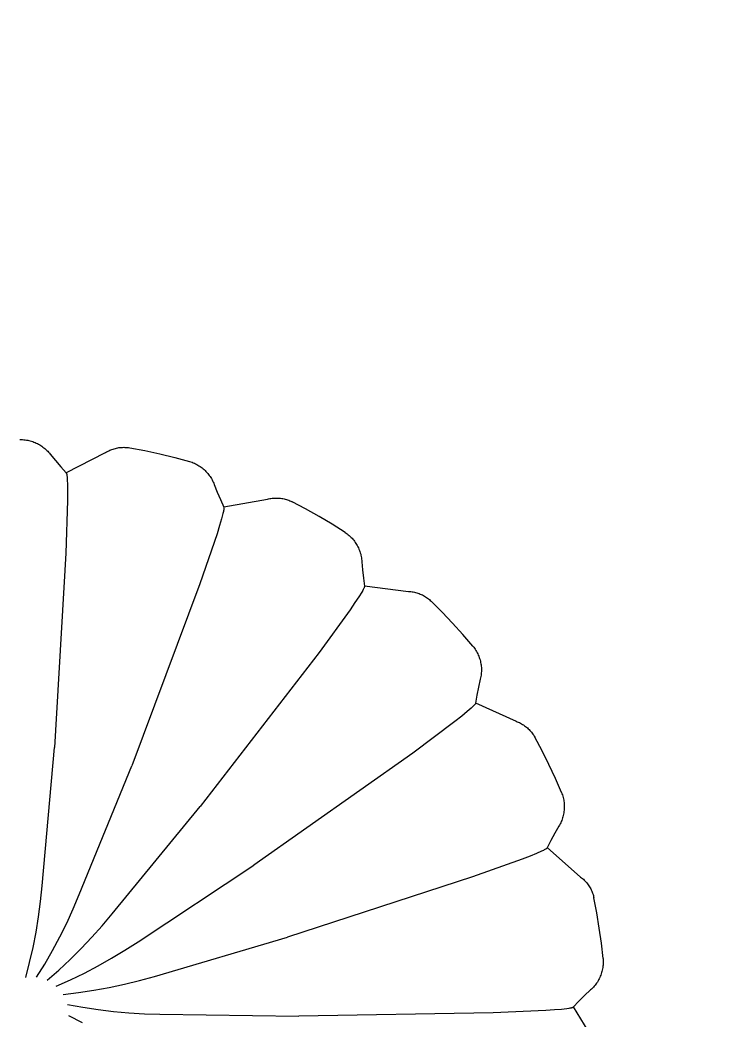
# Model space of a CAD drawing. Header units: inches. Extents: x -12 to 136, y -5 to 104.
# Drawn here: x 54.048 to 54.855, y 4.094 to 5.26 of the extents above; entities that cross this region are included whole.
import ezdxf

# ---------------------------------------------------------------- set-up
doc = ezdxf.new("R2010")
doc.units = ezdxf.units.IN
doc.layers.add('ZANO_R', color=7, linetype='Continuous', lineweight=0)
doc.layers.add('ZANO_W', color=1, linetype='Continuous', lineweight=0)
doc.styles.get("Standard").update_dxf_attribs({"font": 'ARIALUNI.TTF'})
doc.dimstyles.new('amerykanie', dxfattribs={"dimtxt": 50, "dimasz": 50, "dimexe": 0.5, "dimexo": 0.5, "dimgap": 1, "dimtad": 1, "dimdec": 0, "dimzin": 0, "dimlunit": 5, "dimtxsty": 'Standard', "dimcen": 0.09, "dimclrd": 1, "dimclre": 1, "dimclrt": 1, "dimazin": 0, "dimtfac": 1, "dimtdec": 0, "dimtmove": 0, "dimatfit": 3, "dimfxl": 1, "dimtzin": 0, "dimarcsym": 1})

# ---------------------------------------------------------------- blocks, each defined once
blk = doc.blocks.new('*D374')
at = {"layer": 'ZANO_W', "color": 1, "lineweight": -2}
for p, q in [((45.1797, 4.602), (45.1797, 14.347)), ((62.9454, 4.602), (62.9454, 14.347)), ((61.9454, 13.847), (46.1797, 13.847))]:
    blk.add_line(p, q, dxfattribs=at)
at = {"layer": 'ZANO_W', "color": 1}
for points in [[(46.1797, 14.0137), (46.1797, 13.6804), (45.1797, 13.847)], [(61.9454, 13.6804), (61.9454, 14.0137), (62.9454, 13.847)]]:
    blk.add_solid(points, dxfattribs=at)
at = {"layer": 'ZANO_W', "color": 1, "insert": (54.0626, 14.8661), "char_height": 1, "attachment_point": 5}
blk.add_mtext('17 3/4', dxfattribs=at)
blk = doc.blocks.new('*D375')
at = {"layer": 'ZANO_W', "color": 1, "lineweight": -2}
for p, q in [((42.8072, 4.6066), (42.8072, 16.9349)), ((65.318, 4.5973), (65.318, 16.9349)), ((64.318, 16.4349), (43.8072, 16.4349))]:
    blk.add_line(p, q, dxfattribs=at)
at = {"layer": 'ZANO_W', "color": 1}
for points in [[(43.8072, 16.6015), (43.8072, 16.2682), (42.8072, 16.4349)], [(64.318, 16.2682), (64.318, 16.6015), (65.318, 16.4349)]]:
    blk.add_solid(points, dxfattribs=at)
at = {"layer": 'ZANO_W', "color": 1, "insert": (54.0626, 17.4539), "char_height": 1, "attachment_point": 5}
blk.add_mtext('22 1/2', dxfattribs=at)

msp = doc.modelspace()

# ---------------------------------------------------------------- linework, layer by layer
at = {"layer": 'ZANO_R'}
for p, q in [((54.04849, 4.77111), (54.05, 4.77111)), ((54.05, 4.77111), (54.05151, 4.77105)), ((54.05151, 4.77105), (54.05302, 4.77094)), ((54.05302, 4.77094), (54.05452, 4.77078)), ((54.05452, 4.77078), (54.05601, 4.77057)), ((54.05601, 4.77057), (54.0575, 4.77031)), ((54.0575, 4.77031), (54.05898, 4.77)), ((54.05898, 4.77), (54.06044, 4.76963)), ((54.06044, 4.76963), (54.06189, 4.76922)), ((54.06189, 4.76922), (54.06333, 4.76875)), ((54.06333, 4.76875), (54.06475, 4.76824)), ((54.06475, 4.76824), (54.06615, 4.76767)), ((54.06615, 4.76767), (54.06753, 4.76706)), ((54.06753, 4.76706), (54.06889, 4.7664)), ((54.06889, 4.7664), (54.07022, 4.7657)), ((54.07022, 4.7657), (54.07153, 4.76495)), ((54.07153, 4.76495), (54.07281, 4.76415)), ((54.07281, 4.76415), (54.07407, 4.76331)), ((54.07407, 4.76331), (54.07529, 4.76243)), ((54.07529, 4.76243), (54.07649, 4.7615)), ((54.07649, 4.7615), (54.07765, 4.76054)), ((54.07765, 4.76054), (54.07877, 4.75953)), ((54.07877, 4.75953), (54.07987, 4.75849)), ((54.07987, 4.75849), (54.08092, 4.75741)), ((54.08092, 4.75741), (54.08194, 4.75629)), ((54.14829, 4.7559), (54.1495, 4.75663)), ((54.1495, 4.75663), (54.15073, 4.75731)), ((54.15073, 4.75731), (54.15198, 4.75795)), ((54.15198, 4.75795), (54.15325, 4.75855)), ((54.15325, 4.75855), (54.15454, 4.7591)), ((54.15454, 4.7591), (54.15585, 4.7596)), ((54.15585, 4.7596), (54.15718, 4.76006)), ((54.15718, 4.76006), (54.15853, 4.76048)), ((54.15853, 4.76048), (54.15988, 4.76084)), ((54.15988, 4.76084), (54.16125, 4.76116)), ((54.16125, 4.76116), (54.16263, 4.76144)), ((54.16263, 4.76144), (54.16402, 4.76166)), ((54.16402, 4.76166), (54.16542, 4.76183)), ((54.16542, 4.76183), (54.16682, 4.76196)), ((54.16682, 4.76196), (54.16822, 4.76204)), ((54.16822, 4.76204), (54.16962, 4.76207)), ((54.16962, 4.76207), (54.17103, 4.76204)), ((54.17103, 4.76204), (54.17243, 4.76198)), ((54.17243, 4.76198), (54.17384, 4.76186)), ((54.17384, 4.76186), (54.17523, 4.76169)), ((54.17523, 4.76169), (54.17662, 4.76148)), ((54.17662, 4.76148), (54.19421, 4.75819)), ((54.19421, 4.75819), (54.2117, 4.75444)), ((54.08194, 4.75629), (54.08291, 4.75514)), ((54.08291, 4.75514), (54.08385, 4.75396)), ((54.08385, 4.75396), (54.08983, 4.7465)), ((54.08983, 4.7465), (54.09603, 4.73923)), ((54.10217, 4.73228), (54.14829, 4.7559)), ((54.2117, 4.75444), (54.22909, 4.75022)), ((54.22909, 4.75022), (54.24635, 4.74554)), ((54.24636, 4.74554), (54.2478, 4.74509)), ((54.2478, 4.74509), (54.24922, 4.7446)), ((54.09603, 4.73923), (54.10244, 4.73214)), ((54.24922, 4.7446), (54.25063, 4.74405)), ((54.25063, 4.74405), (54.25202, 4.74345)), ((54.25202, 4.74345), (54.25338, 4.74281)), ((54.25338, 4.74281), (54.25473, 4.74212)), ((54.25473, 4.74212), (54.25604, 4.74139)), ((54.25604, 4.74139), (54.25734, 4.74061)), ((54.25734, 4.74061), (54.2586, 4.73978)), ((54.2586, 4.73978), (54.25984, 4.73891)), ((54.25984, 4.73891), (54.26104, 4.738)), ((54.26104, 4.738), (54.26221, 4.73705)), ((54.26221, 4.73705), (54.26335, 4.73606)), ((54.26335, 4.73606), (54.26446, 4.73503)), ((54.26446, 4.73503), (54.26552, 4.73396)), ((54.26552, 4.73396), (54.26655, 4.73286)), ((54.10218, 4.73227), (54.10218, 4.73227)), ((54.10218, 4.73227), (54.10219, 4.73227)), ((54.10219, 4.73227), (54.1022, 4.73227)), ((54.1022, 4.73227), (54.10221, 4.73227)), ((54.10221, 4.73227), (54.10222, 4.73227)), ((54.10222, 4.73227), (54.10223, 4.73227)), ((54.10223, 4.73227), (54.10224, 4.73227)), ((54.10224, 4.73227), (54.10225, 4.73226)), ((54.10225, 4.73226), (54.10226, 4.73226)), ((54.10226, 4.73226), (54.10227, 4.73226)), ((54.10227, 4.73226), (54.10228, 4.73226)), ((54.10228, 4.73226), (54.10229, 4.73225)), ((54.10229, 4.73225), (54.1023, 4.73225)), ((54.1023, 4.73225), (54.1023, 4.73224)), ((54.1023, 4.73224), (54.10231, 4.73224)), ((54.10231, 4.73224), (54.10232, 4.73224)), ((54.10232, 4.73224), (54.10233, 4.73223)), ((54.10233, 4.73223), (54.10234, 4.73223)), ((54.10244, 4.73214), (54.10245, 4.73213)), ((54.10245, 4.73213), (54.10247, 4.73211)), ((54.10247, 4.73211), (54.10248, 4.73209)), ((54.10248, 4.73209), (54.1025, 4.73207)), ((54.1025, 4.73207), (54.10252, 4.73205)), ((54.10252, 4.73205), (54.10253, 4.73202)), ((54.10253, 4.73202), (54.10255, 4.732)), ((54.10255, 4.732), (54.10256, 4.73198)), ((54.10256, 4.73198), (54.10258, 4.73195)), ((54.10258, 4.73195), (54.10259, 4.73192)), ((54.10259, 4.73192), (54.10262, 4.73187)), ((54.10262, 4.73187), (54.10265, 4.73181)), ((54.10265, 4.73181), (54.10268, 4.73174)), ((54.10268, 4.73174), (54.10271, 4.73167)), ((54.10271, 4.73167), (54.10273, 4.7316)), ((54.10273, 4.7316), (54.10276, 4.73152)), ((54.10276, 4.73152), (54.10279, 4.73144)), ((54.10279, 4.73144), (54.10284, 4.73126)), ((54.10284, 4.73126), (54.1029, 4.73107)), ((54.1029, 4.73107), (54.10295, 4.73085)), ((54.10295, 4.73085), (54.103, 4.73062)), ((54.103, 4.73062), (54.1031, 4.73011)), ((54.1031, 4.73011), (54.1032, 4.72953)), ((54.1032, 4.72953), (54.10329, 4.72887)), ((54.10329, 4.72887), (54.10339, 4.72795)), ((54.10339, 4.72795), (54.10349, 4.72691)), ((54.10349, 4.72691), (54.10367, 4.72449)), ((54.10367, 4.72449), (54.10392, 4.71824)), ((54.26655, 4.73286), (54.26754, 4.73172)), ((54.26754, 4.73172), (54.2685, 4.73055)), ((54.2685, 4.73055), (54.26941, 4.72935)), ((54.26941, 4.72935), (54.27027, 4.72811)), ((54.27027, 4.72811), (54.2711, 4.72685)), ((54.2711, 4.72685), (54.27188, 4.72555)), ((54.27188, 4.72555), (54.27261, 4.72424)), ((54.27261, 4.72424), (54.2733, 4.72289)), ((54.2733, 4.72289), (54.27395, 4.72153)), ((54.27395, 4.72153), (54.27454, 4.72014)), ((54.10392, 4.71824), (54.10403, 4.71006)), ((54.10403, 4.71006), (54.104, 4.69992)), ((54.27454, 4.72014), (54.27509, 4.71873)), ((54.27508, 4.71873), (54.2786, 4.70984)), ((54.104, 4.69992), (54.10215, 4.63849)), ((54.2786, 4.70984), (54.28238, 4.70107)), ((54.28238, 4.70107), (54.28642, 4.6924)), ((54.2862, 4.69262), (54.33724, 4.70159)), ((54.33724, 4.70159), (54.3386, 4.70193)), ((54.3386, 4.70193), (54.33998, 4.70222)), ((54.33998, 4.70222), (54.34136, 4.70246)), ((54.34136, 4.70246), (54.34275, 4.70266)), ((54.34275, 4.70266), (54.34415, 4.7028)), ((54.34415, 4.7028), (54.34556, 4.7029)), ((54.34556, 4.7029), (54.34696, 4.70295)), ((54.34696, 4.70295), (54.34837, 4.70295)), ((54.34837, 4.70295), (54.34977, 4.7029)), ((54.34977, 4.7029), (54.35117, 4.7028)), ((54.35117, 4.7028), (54.35257, 4.70265)), ((54.35257, 4.70265), (54.35396, 4.70246)), ((54.35396, 4.70246), (54.35535, 4.70221)), ((54.35535, 4.70221), (54.35672, 4.70192)), ((54.35672, 4.70192), (54.35809, 4.70158)), ((54.35809, 4.70158), (54.35944, 4.70119)), ((54.35944, 4.70119), (54.36078, 4.70076)), ((54.36078, 4.70076), (54.3621, 4.70028)), ((54.3621, 4.70028), (54.3634, 4.69975)), ((54.3634, 4.69975), (54.36469, 4.69918)), ((54.36469, 4.69918), (54.36595, 4.69857)), ((54.38179, 4.69025), (54.36595, 4.69857)), ((54.28588, 4.68709), (54.28534, 4.68473)), ((54.2861, 4.68812), (54.28588, 4.68709)), ((54.28627, 4.68903), (54.2861, 4.68812)), ((54.2862, 4.6926), (54.28621, 4.6926)), ((54.28621, 4.6926), (54.28622, 4.6926)), ((54.28622, 4.6926), (54.28623, 4.6926)), ((54.28623, 4.6926), (54.28624, 4.69259)), ((54.28624, 4.69259), (54.28625, 4.69259)), ((54.28625, 4.69259), (54.28626, 4.69258)), ((54.28626, 4.69258), (54.28627, 4.69258)), ((54.28627, 4.69258), (54.28627, 4.69258)), ((54.28627, 4.69258), (54.28628, 4.69257)), ((54.28637, 4.68968), (54.28627, 4.68903)), ((54.28628, 4.69257), (54.28629, 4.69257)), ((54.28629, 4.69257), (54.2863, 4.69256)), ((54.2863, 4.69256), (54.2863, 4.69255)), ((54.2863, 4.69255), (54.28631, 4.69255)), ((54.28631, 4.69255), (54.28632, 4.69254)), ((54.28632, 4.69254), (54.28633, 4.69254)), ((54.28633, 4.69254), (54.28633, 4.69253)), ((54.28633, 4.69253), (54.28634, 4.69252)), ((54.28634, 4.69252), (54.28635, 4.69251)), ((54.28645, 4.69027), (54.28637, 4.68968)), ((54.28642, 4.6924), (54.28643, 4.69238)), ((54.28643, 4.69238), (54.28644, 4.69236)), ((54.28644, 4.69236), (54.28645, 4.69234)), ((54.28645, 4.69234), (54.28645, 4.69232)), ((54.28645, 4.69232), (54.28646, 4.69229)), ((54.28651, 4.69079), (54.28645, 4.69027)), ((54.28646, 4.69229), (54.28647, 4.69226)), ((54.28647, 4.69226), (54.28648, 4.69224)), ((54.28648, 4.69224), (54.28648, 4.69221)), ((54.28648, 4.69221), (54.28649, 4.69218)), ((54.28649, 4.69218), (54.2865, 4.69215)), ((54.2865, 4.69215), (54.28651, 4.69209)), ((54.28651, 4.69209), (54.28652, 4.69202)), ((54.28653, 4.69102), (54.28651, 4.69079)), ((54.28652, 4.69202), (54.28653, 4.69195)), ((54.28653, 4.69195), (54.28653, 4.69188)), ((54.28653, 4.69188), (54.28654, 4.6918)), ((54.28654, 4.69124), (54.28653, 4.69102)), ((54.28654, 4.6918), (54.28654, 4.69172)), ((54.28654, 4.69172), (54.28655, 4.69163)), ((54.28655, 4.69144), (54.28654, 4.69124)), ((54.28655, 4.69163), (54.28655, 4.69144)), ((54.3974, 4.68151), (54.38179, 4.69025)), ((54.28374, 4.67868), (54.28143, 4.67084)), ((54.28534, 4.68473), (54.28374, 4.67868)), ((54.41277, 4.67235), (54.3974, 4.68151)), ((54.28143, 4.67084), (54.27841, 4.66115)), ((54.42789, 4.66279), (54.41277, 4.67235)), ((54.27841, 4.66115), (54.25854, 4.603)), ((54.42789, 4.66279), (54.42914, 4.66193)), ((54.42914, 4.66193), (54.43035, 4.66104)), ((54.43035, 4.66104), (54.43153, 4.6601)), ((54.43153, 4.6601), (54.43268, 4.65912)), ((54.43268, 4.65912), (54.4338, 4.65811)), ((54.4338, 4.65811), (54.43488, 4.65705)), ((54.43488, 4.65705), (54.43592, 4.65596)), ((54.43592, 4.65596), (54.43693, 4.65484)), ((54.43693, 4.65484), (54.43789, 4.65368)), ((54.43789, 4.65368), (54.43882, 4.65248)), ((54.43882, 4.65248), (54.4397, 4.65126)), ((54.4397, 4.65126), (54.44054, 4.65)), ((54.44054, 4.65), (54.44134, 4.64872)), ((54.44134, 4.64872), (54.44209, 4.64741)), ((54.44209, 4.64741), (54.44279, 4.64608)), ((54.44279, 4.64608), (54.44345, 4.64472)), ((54.44345, 4.64472), (54.44406, 4.64334)), ((54.44406, 4.64334), (54.44463, 4.64194)), ((54.44463, 4.64194), (54.44514, 4.64052)), ((54.44514, 4.64052), (54.44561, 4.63908)), ((54.10215, 4.63849), (54.0888, 4.41204)), ((54.44561, 4.63908), (54.44602, 4.63763)), ((54.44602, 4.63763), (54.44639, 4.63617)), ((54.44639, 4.63617), (54.4467, 4.63469)), ((54.4467, 4.63469), (54.44696, 4.6332)), ((54.44696, 4.6332), (54.44718, 4.63171)), ((54.44718, 4.63171), (54.44734, 4.63021)), ((54.44734, 4.63021), (54.44744, 4.6287)), ((54.44744, 4.6287), (54.44818, 4.61917)), ((54.44818, 4.61917), (54.4492, 4.60967)), ((54.4492, 4.60967), (54.45051, 4.6002)), ((54.25854, 4.603), (54.17903, 4.39055)), ((54.44843, 4.59529), (54.44721, 4.59319)), ((54.44894, 4.5962), (54.44843, 4.59529)), ((54.44937, 4.59702), (54.44894, 4.5962)), ((54.44966, 4.59762), (54.44937, 4.59702)), ((54.44991, 4.59815), (54.44966, 4.59762)), ((54.45012, 4.59863), (54.44991, 4.59815)), ((54.45021, 4.59885), (54.45012, 4.59863)), ((54.45028, 4.59906), (54.45021, 4.59885)), ((54.45035, 4.59925), (54.45028, 4.59906)), ((54.4504, 4.59942), (54.45035, 4.59925)), ((54.45036, 4.60046), (54.45037, 4.60045)), ((54.45037, 4.60047), (54.50178, 4.594)), ((54.45037, 4.60045), (54.45038, 4.60045)), ((54.45038, 4.60045), (54.45039, 4.60044)), ((54.45039, 4.60044), (54.45039, 4.60044)), ((54.45039, 4.60044), (54.4504, 4.60043)), ((54.4504, 4.60043), (54.45041, 4.60042)), ((54.45043, 4.59951), (54.4504, 4.59942)), ((54.45041, 4.60042), (54.45042, 4.60042)), ((54.45042, 4.60042), (54.45042, 4.60041)), ((54.45042, 4.60041), (54.45043, 4.6004)), ((54.45043, 4.6004), (54.45043, 4.60039)), ((54.45043, 4.60039), (54.45044, 4.60039)), ((54.45045, 4.59959), (54.45043, 4.59951)), ((54.45044, 4.60039), (54.45045, 4.60038)), ((54.45045, 4.60038), (54.45045, 4.60037)), ((54.45045, 4.60037), (54.45046, 4.60036)), ((54.45047, 4.59966), (54.45045, 4.59959)), ((54.45046, 4.60036), (54.45046, 4.60036)), ((54.45046, 4.60036), (54.45047, 4.60035)), ((54.45047, 4.60035), (54.45047, 4.60034)), ((54.45047, 4.60034), (54.45047, 4.60033)), ((54.45048, 4.59974), (54.45047, 4.59966)), ((54.45049, 4.59981), (54.45048, 4.59974)), ((54.4505, 4.59987), (54.45049, 4.59981)), ((54.45051, 4.59994), (54.4505, 4.59987)), ((54.45051, 4.6002), (54.45051, 4.60018)), ((54.45051, 4.60018), (54.45052, 4.60016)), ((54.45052, 4.6), (54.45051, 4.59997)), ((54.45051, 4.59997), (54.45051, 4.59994)), ((54.45052, 4.60016), (54.45052, 4.60013)), ((54.45052, 4.60013), (54.45052, 4.60011)), ((54.45052, 4.60011), (54.45052, 4.60008)), ((54.45052, 4.60008), (54.45052, 4.60005)), ((54.45052, 4.60005), (54.45052, 4.60003)), ((54.45052, 4.60003), (54.45052, 4.6)), ((54.50178, 4.594), (54.50318, 4.59393)), ((54.50318, 4.59393), (54.50458, 4.5938)), ((54.50458, 4.5938), (54.50598, 4.59362)), ((54.50598, 4.59362), (54.50737, 4.5934)), ((54.50737, 4.5934), (54.50875, 4.59312)), ((54.4439, 4.58788), (54.43939, 4.58106)), ((54.44721, 4.59319), (54.4439, 4.58788)), ((54.50875, 4.59312), (54.51011, 4.5928)), ((54.51011, 4.5928), (54.51147, 4.59243)), ((54.51147, 4.59243), (54.51281, 4.59202)), ((54.51281, 4.59202), (54.51414, 4.59156)), ((54.51414, 4.59156), (54.51545, 4.59105)), ((54.51545, 4.59105), (54.51675, 4.5905)), ((54.51675, 4.5905), (54.51802, 4.5899)), ((54.51802, 4.5899), (54.51927, 4.58926)), ((54.51927, 4.58926), (54.5205, 4.58857)), ((54.5205, 4.58857), (54.5217, 4.58785)), ((54.5217, 4.58785), (54.52288, 4.58708)), ((54.52288, 4.58708), (54.52403, 4.58627)), ((54.52403, 4.58627), (54.52515, 4.58542)), ((54.52515, 4.58542), (54.52624, 4.58454)), ((54.52624, 4.58454), (54.5273, 4.58361)), ((54.5273, 4.58361), (54.52833, 4.58265)), ((54.54101, 4.57003), (54.52833, 4.58265)), ((54.43364, 4.5727), (54.39752, 4.52299)), ((54.43939, 4.58106), (54.43364, 4.5727)), ((54.55335, 4.55708), (54.54101, 4.57003)), ((54.56534, 4.5438), (54.55335, 4.55708)), ((54.57697, 4.5302), (54.56534, 4.5438)), ((54.57697, 4.5302), (54.57791, 4.52902)), ((54.57791, 4.52902), (54.5788, 4.52781)), ((54.5788, 4.52781), (54.57966, 4.52656)), ((54.57966, 4.52656), (54.58047, 4.52529)), ((54.58047, 4.52529), (54.58124, 4.52399)), ((54.58124, 4.52399), (54.58196, 4.52266)), ((54.39752, 4.52299), (54.25892, 4.34341)), ((54.58196, 4.52266), (54.58263, 4.52131)), ((54.58263, 4.52131), (54.58326, 4.51994)), ((54.58326, 4.51994), (54.58384, 4.51855)), ((54.58384, 4.51855), (54.58437, 4.51713)), ((54.58437, 4.51713), (54.58486, 4.5157)), ((54.58486, 4.5157), (54.58529, 4.51426)), ((54.58529, 4.51426), (54.58567, 4.5128)), ((54.58567, 4.5128), (54.586, 4.51132)), ((54.586, 4.51132), (54.58628, 4.50984)), ((54.58628, 4.50984), (54.58651, 4.50835)), ((54.58651, 4.50835), (54.58669, 4.50685)), ((54.58669, 4.50685), (54.58682, 4.50535)), ((54.58688, 4.50082), (54.5868, 4.49931)), ((54.58682, 4.50535), (54.58689, 4.50384)), ((54.58691, 4.50233), (54.58688, 4.50082)), ((54.58689, 4.50384), (54.58691, 4.50233)), ((54.5856, 4.49187), (54.5835, 4.48254)), ((54.58595, 4.49334), (54.5856, 4.49187)), ((54.58624, 4.49482), (54.58595, 4.49334)), ((54.58647, 4.49631), (54.58624, 4.49482)), ((54.58666, 4.49781), (54.58647, 4.49631)), ((54.5868, 4.49931), (54.58666, 4.49781)), ((54.5835, 4.48254), (54.58168, 4.47316)), ((54.58168, 4.47316), (54.58014, 4.46373)), ((54.57019, 4.4539), (54.56387, 4.44872)), ((54.57492, 4.458), (54.57019, 4.4539)), ((54.5767, 4.45964), (54.57492, 4.458)), ((54.57745, 4.46037), (54.5767, 4.45964)), ((54.57811, 4.46103), (54.57745, 4.46037)), ((54.57856, 4.46151), (54.57811, 4.46103)), ((54.57896, 4.46195), (54.57856, 4.46151)), ((54.5793, 4.46234), (54.57896, 4.46195)), ((54.57945, 4.46253), (54.5793, 4.46234)), ((54.57958, 4.4627), (54.57945, 4.46253)), ((54.5797, 4.46286), (54.57958, 4.4627)), ((54.5798, 4.46302), (54.5797, 4.46286)), ((54.57985, 4.46309), (54.5798, 4.46302)), ((54.57989, 4.46316), (54.57985, 4.46309)), ((54.57993, 4.46323), (54.57989, 4.46316)), ((54.57997, 4.4633), (54.57993, 4.46323)), ((54.58, 4.46336), (54.57997, 4.4633)), ((54.58003, 4.46342), (54.58, 4.46336)), ((54.58006, 4.46348), (54.58003, 4.46342)), ((54.58007, 4.46351), (54.58006, 4.46348)), ((54.58007, 4.46402), (54.58008, 4.46401)), ((54.58008, 4.46353), (54.58007, 4.46351)), ((54.58008, 4.46403), (54.6273, 4.44269)), ((54.58008, 4.46401), (54.58008, 4.464)), ((54.58008, 4.464), (54.58009, 4.46399)), ((54.58009, 4.46356), (54.58008, 4.46353)), ((54.58009, 4.46399), (54.58009, 4.46399)), ((54.58009, 4.46399), (54.5801, 4.46398)), ((54.5801, 4.46359), (54.58009, 4.46356)), ((54.5801, 4.46398), (54.5801, 4.46397)), ((54.5801, 4.46397), (54.58011, 4.46396)), ((54.58011, 4.46361), (54.5801, 4.46359)), ((54.58011, 4.46396), (54.58011, 4.46395)), ((54.58011, 4.46395), (54.58012, 4.46395)), ((54.58012, 4.46364), (54.58011, 4.46361)), ((54.58012, 4.46395), (54.58012, 4.46394)), ((54.58012, 4.46394), (54.58012, 4.46393)), ((54.58012, 4.46393), (54.58013, 4.46392)), ((54.58013, 4.46369), (54.58012, 4.46366)), ((54.58012, 4.46366), (54.58012, 4.46364)), ((54.58013, 4.46392), (54.58013, 4.46391)), ((54.58013, 4.46391), (54.58013, 4.4639)), ((54.58013, 4.4639), (54.58013, 4.46389)), ((54.58013, 4.46389), (54.58014, 4.46388)), ((54.58014, 4.46373), (54.58013, 4.46371)), ((54.58013, 4.46371), (54.58013, 4.46369)), ((54.58014, 4.46388), (54.58014, 4.46387)), ((54.58014, 4.46387), (54.58014, 4.46386)), ((54.55591, 4.44242), (54.50674, 4.40557)), ((54.56387, 4.44872), (54.55591, 4.44242)), ((54.6273, 4.4427), (54.62862, 4.44221)), ((54.62862, 4.44221), (54.62992, 4.44167)), ((54.62992, 4.44167), (54.6312, 4.44109)), ((54.6312, 4.44109), (54.63246, 4.44047)), ((54.63246, 4.44047), (54.6337, 4.4398)), ((54.6337, 4.4398), (54.63491, 4.43909)), ((54.63491, 4.43909), (54.6361, 4.43834)), ((54.6361, 4.43834), (54.63726, 4.43755)), ((54.63726, 4.43755), (54.63839, 4.43671)), ((54.63839, 4.43671), (54.6395, 4.43584)), ((54.6395, 4.43584), (54.64057, 4.43493)), ((54.64057, 4.43493), (54.64161, 4.43399)), ((54.64161, 4.43399), (54.64261, 4.43301)), ((54.64261, 4.43301), (54.64359, 4.43199)), ((54.64359, 4.43199), (54.64452, 4.43094)), ((54.64452, 4.43094), (54.64542, 4.42986)), ((54.64542, 4.42986), (54.64628, 4.42875)), ((54.64628, 4.42875), (54.6471, 4.42761)), ((54.6471, 4.42761), (54.64788, 4.42644)), ((54.64788, 4.42644), (54.64862, 4.42524)), ((54.64862, 4.42524), (54.64932, 4.42402)), ((54.65772, 4.40823), (54.64932, 4.42402)), ((54.07444, 4.25065), (54.0888, 4.41204)), ((54.66569, 4.39221), (54.65772, 4.40823)), ((54.50674, 4.40557), (54.32137, 4.27482)), ((54.11774, 4.24056), (54.17903, 4.39055)), ((54.67323, 4.37599), (54.66569, 4.39221)), ((54.68034, 4.35957), (54.67323, 4.37599)), ((54.68034, 4.35957), (54.68089, 4.35816)), ((54.68089, 4.35816), (54.68139, 4.35674)), ((54.68139, 4.35674), (54.68184, 4.35529)), ((54.68184, 4.35529), (54.68224, 4.35384)), ((54.68224, 4.35384), (54.68259, 4.35237)), ((54.68259, 4.35237), (54.68289, 4.35089)), ((54.68289, 4.35089), (54.68313, 4.3494)), ((54.68313, 4.3494), (54.68333, 4.3479)), ((54.15614, 4.21815), (54.25892, 4.34341)), ((54.68324, 4.33736), (54.68302, 4.33587)), ((54.68341, 4.33886), (54.68324, 4.33736)), ((54.68333, 4.3479), (54.68347, 4.3464)), ((54.68353, 4.34037), (54.68341, 4.33886)), ((54.68347, 4.3464), (54.68357, 4.34489)), ((54.68359, 4.34188), (54.68353, 4.34037)), ((54.68357, 4.34489), (54.68361, 4.34339)), ((54.68361, 4.34339), (54.68359, 4.34188)), ((54.68006, 4.32575), (54.67944, 4.32438)), ((54.68063, 4.32715), (54.68006, 4.32575)), ((54.68115, 4.32857), (54.68063, 4.32715)), ((54.68163, 4.33), (54.68115, 4.32857)), ((54.68205, 4.33145), (54.68163, 4.33)), ((54.68243, 4.33291), (54.68205, 4.33145)), ((54.68275, 4.33439), (54.68243, 4.33291)), ((54.68302, 4.33587), (54.68275, 4.33439)), ((54.67729, 4.32039), (54.67254, 4.3121)), ((54.67805, 4.32169), (54.6773, 4.32039)), ((54.67877, 4.32302), (54.67805, 4.32169)), ((54.67944, 4.32438), (54.67877, 4.32302)), ((54.66803, 4.30367), (54.66378, 4.29511)), ((54.67254, 4.3121), (54.66803, 4.30367)), ((54.6571, 4.29117), (54.65137, 4.28865)), ((54.65929, 4.29222), (54.6571, 4.29117)), ((54.66022, 4.29269), (54.65929, 4.29222)), ((54.66104, 4.29313), (54.66022, 4.29269)), ((54.66162, 4.29345), (54.66104, 4.29313)), ((54.66213, 4.29375), (54.66162, 4.29345)), ((54.66257, 4.29403), (54.66213, 4.29375)), ((54.66276, 4.29417), (54.66257, 4.29403)), ((54.66294, 4.29429), (54.66276, 4.29417)), ((54.6631, 4.29441), (54.66294, 4.29429)), ((54.66325, 4.29453), (54.6631, 4.29441)), ((54.66332, 4.29459), (54.66325, 4.29453)), ((54.66338, 4.29464), (54.66332, 4.29459)), ((54.66344, 4.29469), (54.66338, 4.29464)), ((54.66349, 4.29475), (54.66344, 4.29469)), ((54.66354, 4.2948), (54.66349, 4.29475)), ((54.66359, 4.29485), (54.66354, 4.2948)), ((54.66363, 4.29489), (54.66359, 4.29485)), ((54.66365, 4.29492), (54.66363, 4.29489)), ((54.66367, 4.29494), (54.66365, 4.29492)), ((54.66368, 4.29496), (54.66367, 4.29494)), ((54.6637, 4.29499), (54.66368, 4.29496)), ((54.66371, 4.29501), (54.6637, 4.29499)), ((54.66373, 4.29503), (54.66371, 4.29501)), ((54.66374, 4.29505), (54.66373, 4.29503)), ((54.66375, 4.29507), (54.66374, 4.29505)), ((54.66377, 4.29509), (54.66375, 4.29507)), ((54.66378, 4.29511), (54.66377, 4.29509)), ((54.6638, 4.29541), (54.6638, 4.2954)), ((54.6638, 4.2954), (54.66381, 4.29539)), ((54.66381, 4.29542), (54.70264, 4.26111)), ((54.66381, 4.29539), (54.66381, 4.29538)), ((54.66381, 4.29538), (54.66381, 4.29537)), ((54.66381, 4.29537), (54.66381, 4.29536)), ((54.66381, 4.29536), (54.66382, 4.29535)), ((54.66382, 4.29535), (54.66382, 4.29534)), ((54.66382, 4.29534), (54.66382, 4.29533)), ((54.66382, 4.29533), (54.66382, 4.29532)), ((54.66382, 4.29532), (54.66382, 4.29532)), ((54.66382, 4.29532), (54.66382, 4.29531)), ((54.66382, 4.29531), (54.66382, 4.2953)), ((54.66382, 4.2953), (54.66382, 4.29529)), ((54.66382, 4.29529), (54.66382, 4.29528)), ((54.66382, 4.29528), (54.66382, 4.29527)), ((54.66382, 4.29527), (54.66382, 4.29526)), ((54.66382, 4.29526), (54.66382, 4.29525)), ((54.66382, 4.29525), (54.66382, 4.29524)), ((54.63435, 4.28189), (54.57649, 4.26117)), ((54.64381, 4.28556), (54.63435, 4.28189)), ((54.65137, 4.28865), (54.64381, 4.28556)), ((54.18623, 4.18542), (54.32137, 4.27482)), ((54.57649, 4.26117), (54.36082, 4.19087)), ((54.70265, 4.26111), (54.70376, 4.26026)), ((54.70376, 4.26026), (54.70485, 4.25936)), ((54.70485, 4.25936), (54.7059, 4.25843)), ((54.7059, 4.25843), (54.70692, 4.25746)), ((54.70692, 4.25746), (54.7079, 4.25646)), ((54.7079, 4.25646), (54.70885, 4.25542)), ((54.70885, 4.25542), (54.70977, 4.25436)), ((54.07257, 4.23264), (54.07444, 4.25065)), ((54.70977, 4.25436), (54.71064, 4.25326)), ((54.71064, 4.25326), (54.71148, 4.25213)), ((54.71148, 4.25213), (54.71228, 4.25097)), ((54.71228, 4.25097), (54.71304, 4.24978)), ((54.71304, 4.24978), (54.71375, 4.24857)), ((54.71375, 4.24857), (54.71442, 4.24734)), ((54.71442, 4.24734), (54.71505, 4.24608)), ((54.71505, 4.24608), (54.71564, 4.2448)), ((54.71564, 4.2448), (54.71618, 4.24351)), ((54.07016, 4.21469), (54.07257, 4.23264)), ((54.11064, 4.2239), (54.11774, 4.24056)), ((54.71618, 4.24351), (54.71667, 4.24219)), ((54.71667, 4.24219), (54.71712, 4.24086)), ((54.71712, 4.24086), (54.71752, 4.23951)), ((54.71752, 4.23951), (54.71788, 4.23815)), ((54.71788, 4.23815), (54.71818, 4.23678)), ((54.72155, 4.21921), (54.71818, 4.23678)), ((54.10305, 4.20746), (54.11064, 4.2239)), ((54.06722, 4.19682), (54.07016, 4.21469)), ((54.14445, 4.20432), (54.15614, 4.21815)), ((54.72445, 4.20155), (54.72155, 4.21921)), ((54.09498, 4.19125), (54.10305, 4.20746)), ((54.13235, 4.19085), (54.14445, 4.20432)), ((54.72688, 4.18383), (54.72445, 4.20155)), ((54.06375, 4.17905), (54.06722, 4.19682)), ((54.08642, 4.17529), (54.09498, 4.19125)), ((54.11986, 4.17774), (54.13235, 4.19085)), ((54.17098, 4.17565), (54.18623, 4.18542)), ((54.20534, 4.14527), (54.36082, 4.19087)), ((54.05975, 4.16139), (54.06375, 4.17905)), ((54.0774, 4.15959), (54.08642, 4.17529)), ((54.10698, 4.16501), (54.11986, 4.17774)), ((54.15545, 4.16634), (54.17098, 4.17565)), ((54.72883, 4.16604), (54.72688, 4.18383)), ((54.09373, 4.15267), (54.10698, 4.16501)), ((54.13965, 4.1575), (54.15545, 4.16634)), ((54.72883, 4.16604), (54.72894, 4.16454)), ((54.72894, 4.16454), (54.72899, 4.16303)), ((54.72899, 4.16303), (54.729, 4.16152)), ((54.05523, 4.14385), (54.05975, 4.16139)), ((54.06791, 4.14417), (54.0774, 4.15959)), ((54.08011, 4.14073), (54.09373, 4.15267)), ((54.12359, 4.14913), (54.13965, 4.1575)), ((54.72758, 4.15107), (54.72718, 4.14962)), ((54.72794, 4.15254), (54.72758, 4.15107)), ((54.72825, 4.15402), (54.72794, 4.15254)), ((54.7285, 4.1555), (54.72825, 4.15402)), ((54.7287, 4.157), (54.7285, 4.1555)), ((54.72885, 4.1585), (54.7287, 4.157)), ((54.72895, 4.16001), (54.72885, 4.1585)), ((54.729, 4.16152), (54.72895, 4.16001)), ((54.09076, 4.13385), (54.10729, 4.14124)), ((54.10729, 4.14124), (54.12359, 4.14913)), ((54.1703, 4.13611), (54.18789, 4.14043)), ((54.18789, 4.14043), (54.20534, 4.14527)), ((54.72217, 4.13867), (54.72134, 4.13741)), ((54.72296, 4.13996), (54.72217, 4.13867)), ((54.7237, 4.14127), (54.72296, 4.13996)), ((54.7244, 4.14261), (54.7237, 4.14127)), ((54.72505, 4.14397), (54.7244, 4.14261)), ((54.72566, 4.14535), (54.72505, 4.14397)), ((54.72621, 4.14676), (54.72566, 4.14535)), ((54.72672, 4.14818), (54.72621, 4.14676)), ((54.72718, 4.14962), (54.72672, 4.14818)), ((54.11688, 4.12633), (54.13478, 4.12906)), ((54.13478, 4.12906), (54.1526, 4.13232)), ((54.1526, 4.13232), (54.1703, 4.13611)), ((54.71437, 4.1295), (54.70738, 4.12298)), ((54.71548, 4.13052), (54.71437, 4.1295)), ((54.71655, 4.13159), (54.71548, 4.13052)), ((54.71759, 4.13268), (54.71655, 4.13159)), ((54.71859, 4.13381), (54.71759, 4.13268)), ((54.71955, 4.13498), (54.71859, 4.13381)), ((54.72046, 4.13618), (54.71955, 4.13498)), ((54.72134, 4.13741), (54.72046, 4.13618)), ((54.09891, 4.12413), (54.11688, 4.12633)), ((54.70059, 4.11626), (54.694, 4.10934)), ((54.70738, 4.12298), (54.70059, 4.11626)), ((54.10383, 4.11245), (54.12165, 4.10925)), ((54.12165, 4.10925), (54.13956, 4.10658)), ((54.13956, 4.10658), (54.15755, 4.10445)), ((54.15755, 4.10445), (54.17558, 4.10285)), ((54.66198, 4.10537), (54.60059, 4.10262)), ((54.6721, 4.10609), (54.66198, 4.10537)), ((54.68024, 4.10682), (54.6721, 4.10609)), ((54.68646, 4.10754), (54.68024, 4.10682)), ((54.68886, 4.10789), (54.68646, 4.10754)), ((54.68989, 4.10807), (54.68886, 4.10789)), ((54.6908, 4.10824), (54.68989, 4.10807)), ((54.69145, 4.10838), (54.6908, 4.10824)), ((54.69202, 4.10852), (54.69145, 4.10838)), ((54.69253, 4.10866), (54.69202, 4.10852)), ((54.69275, 4.10873), (54.69253, 4.10866)), ((54.69296, 4.1088), (54.69275, 4.10873)), ((54.69315, 4.10886), (54.69296, 4.1088)), ((54.69332, 4.10893), (54.69315, 4.10886)), ((54.6934, 4.10897), (54.69332, 4.10893)), ((54.69348, 4.109), (54.6934, 4.10897)), ((54.69355, 4.10903), (54.69348, 4.109)), ((54.69362, 4.10907), (54.69355, 4.10903)), ((54.69368, 4.1091), (54.69362, 4.10907)), ((54.69374, 4.10914), (54.69368, 4.1091)), ((54.69379, 4.10917), (54.69374, 4.10914)), ((54.69382, 4.10919), (54.69379, 4.10917)), ((54.69384, 4.1092), (54.69382, 4.10919)), ((54.69387, 4.10922), (54.69384, 4.1092)), ((54.69389, 4.10924), (54.69387, 4.10922)), ((54.69391, 4.10925), (54.69389, 4.10924)), ((54.69393, 4.10927), (54.69391, 4.10925)), ((54.69395, 4.10929), (54.69393, 4.10927)), ((54.69397, 4.1093), (54.69395, 4.10929)), ((54.69398, 4.10932), (54.69397, 4.1093)), ((54.694, 4.10934), (54.69398, 4.10932)), ((54.69409, 4.10947), (54.69408, 4.10946)), ((54.69408, 4.10946), (54.69408, 4.10945)), ((54.69408, 4.10945), (54.69408, 4.10944)), ((54.6941, 4.10949), (54.69409, 4.10948)), ((54.69409, 4.10948), (54.69409, 4.10947)), ((54.69411, 4.10953), (54.6941, 4.10952)), ((54.6941, 4.10952), (54.6941, 4.10951)), ((54.6941, 4.10951), (54.6941, 4.1095)), ((54.6941, 4.1095), (54.6941, 4.1095)), ((54.6941, 4.1095), (54.6941, 4.10949)), ((54.69411, 4.10961), (54.69411, 4.1096)), ((54.69411, 4.1096), (54.69411, 4.10959)), ((54.69411, 4.10959), (54.69411, 4.10958)), ((54.69411, 4.10958), (54.69411, 4.10957)), ((54.69411, 4.10957), (54.69411, 4.10956)), ((54.69411, 4.10956), (54.69411, 4.10955)), ((54.69411, 4.10955), (54.69411, 4.10954)), ((54.69411, 4.10954), (54.69411, 4.10953)), ((54.69412, 4.10961), (54.72112, 4.06539)), ((54.10509, 4.09983), (54.12118, 4.09152)), ((54.17558, 4.10285), (54.19366, 4.1018)), ((54.19366, 4.1018), (54.21176, 4.10128)), ((54.21176, 4.10128), (54.37377, 4.09902)), ((54.60059, 4.10262), (54.37377, 4.09902))]:
    msp.add_line(p, q, dxfattribs=at)
msp.add_circle((54.0626, 4.10196), 8.88285, dxfattribs=at)

# ---------------------------------------------------------------- dimensions: what is measured, and where the dimension line sits
at = {"layer": 'ZANO_W'}
for base, p1, p2, picture, middle in [((42.807179, 16.43485), (65.318034, 4.097328), (42.807179, 4.106597), '*D375', (54.062606, 17.45395)), ((45.17975, 13.84704), (62.94545, 4.10196), (45.17975, 4.10196), '*D374', (54.0626, 14.86614))]:
    dim = msp.add_linear_dim(base=base, p1=p1, p2=p2, dimstyle='amerykanie', override={"dimtxt": 1, "dimasz": 1, "dimgap": 0.5, "dimdec": 4, "dimaunit": 1, "dimadec": 1, "dimtdec": 4, "dimtmove": 1, "dimfrac": 2}, dxfattribs=at)
    dim.commit()
    dim.dimension.update_dxf_attribs({"geometry": picture, "text_midpoint": middle})

doc.saveas('drawing.dxf')
